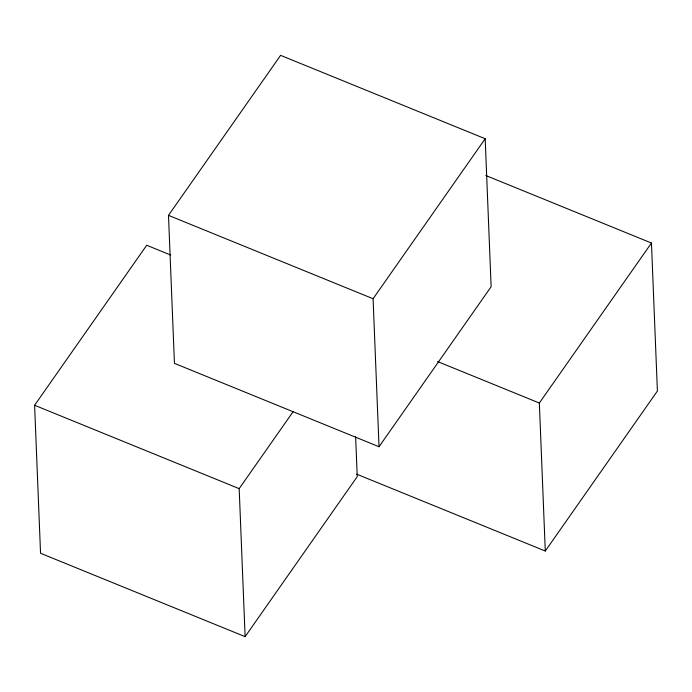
<?xml version="1.0" encoding="UTF-8"?>
<svg xmlns="http://www.w3.org/2000/svg" width="692" height="692" viewBox="0 0 692 692"><rect width="100%" height="100%" fill="white"/><g stroke="black" fill="none" stroke-linecap="round" stroke-linejoin="round"><path stroke-width="1.04" d="M355.627 436.678L357.236 476.641L245.124 636.649L40.543 553.271L34.6 405.27L146.713 245.262L170.656 255.028M168.493 215.359L280.606 55.351L485.187 138.729L491.13 286.73L379.026 446.738L174.445 363.361L168.493 215.359L373.075 298.736L379.026 446.738M245.124 636.649L239.181 488.647L293.071 411.74M373.075 298.736L485.187 138.729M356.674 474.158L545.287 551.031L539.345 403.029L651.457 243.03L485.793 175.508M545.287 551.031L657.4 391.032L651.457 243.03M437.552 361.544L539.345 403.029M34.6 405.27L239.181 488.647"/></g></svg>
